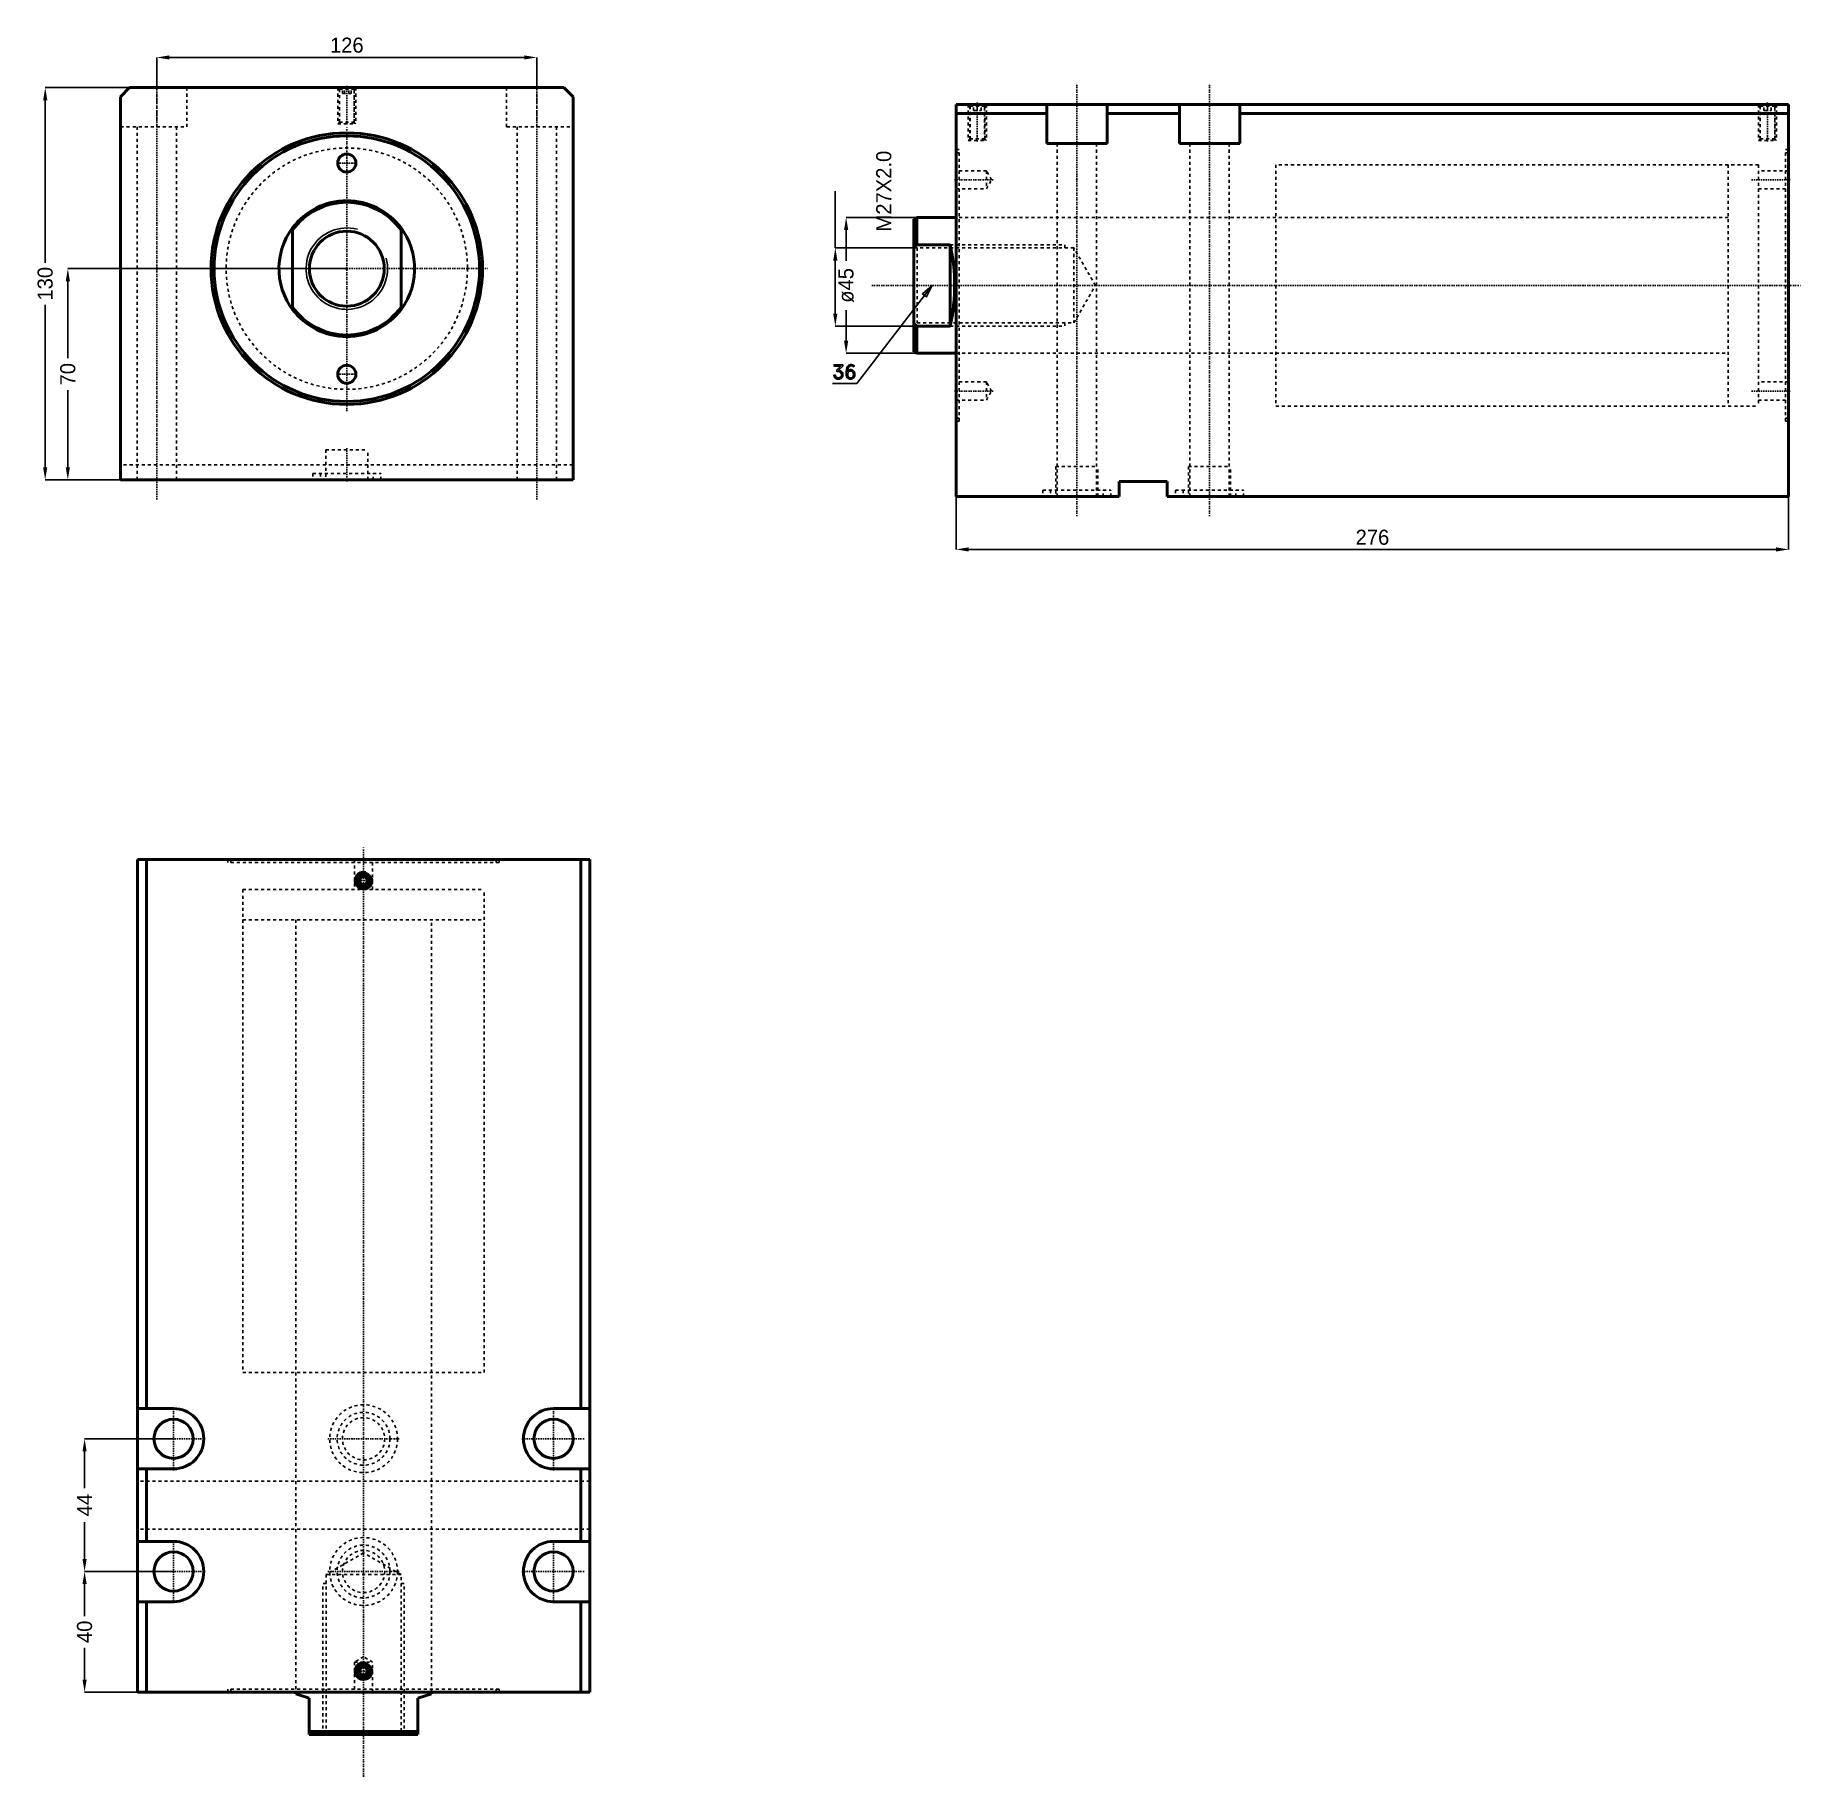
# Model space of a CAD drawing. Header units: millimetres. Extents: x -103 to 482, y -500 to 77.
import ezdxf

# ---------------------------------------------------------------- set-up
doc = ezdxf.new("R2010")
doc.units = ezdxf.units.MM
doc.linetypes.add('Center', pattern=[1.5, 0.45, -0.5, 0.05, -0.5])
doc.linetypes.add('Dashed', pattern=[2, 1, -1])
for name, color, linetype, lineweight in [('2d ConnectionPoints', 7, 'Continuous', 50), ('AM_0', 7, 'Continuous', 50), ('AM_5', 3, 'Continuous', 25), ('AM_7', 7, 'Center', 25), ('AM_9', 6, 'Dashed', 25)]:
    doc.layers.add(name, color=color, linetype=linetype, lineweight=lineweight)
doc.dimstyles.new('ISO-25', dxfattribs={"dimtxt": 2.5, "dimasz": 2.5, "dimexe": 1.25, "dimexo": 0.625, "dimtad": 1, "dimtxsty": 'Standard', "dimcen": 2.5, "dimadec": 0, "dimazin": 0, "dimtfac": 1, "dimtmove": 0, "dimatfit": 3, "dimfxl": 0, "dimarcsym": 0})

# ---------------------------------------------------------------- blocks, each defined once
blk = doc.blocks.new('1_JECX_MF_INLA_80_150_0_rod__0_in_JECX_MF_160_INLA_80_150_0__0')
at = {"layer": 'AM_0'}
for p, q in [((-18, -13.5), (-18, 13.5)), ((18, 13.5), (18, -13.5))]:
    blk.add_line(p, q, dxfattribs=at)
for points in [[(-18, 13.5), (-19.11, 11.88), (-20.07, 10.17), (-20.88, 8.38), (-21.53, 6.53), (-22.02, 4.63), (-22.34, 2.69), (-22.49, 0.73), (-22.47, -1.23), (-22.27, -3.18), (-21.91, -5.11), (-21.38, -7), (-20.69, -8.84), (-19.84, -10.61), (-18.84, -12.3), (-18, -13.5)], [(18, -13.5), (19.11, -11.88), (20.07, -10.17), (20.88, -8.38), (21.53, -6.53), (22.02, -4.63), (22.34, -2.69), (22.49, -0.73), (22.47, 1.23), (22.27, 3.18), (21.91, 5.11), (21.38, 7), (20.69, 8.84), (19.84, 10.61), (18.84, 12.3), (18, 13.5)]]:
    blk.add_lwpolyline(points, dxfattribs=at)
blk.add_circle((0, 0), 12.42, dxfattribs=at)
for radius, start, end in [(22.5, 36.8699, 143.1301), (22, 35.0968, 144.9032), (22, 215.0968, 324.9032), (22.5, 216.8699, 323.1301)]:
    blk.add_arc((0, 0), radius, start, end, dxfattribs=at)
at = {"layer": 'AM_5'}
blk.add_arc((0, 0), 13.5, 75, 15, dxfattribs=at)
blk = doc.blocks.new('2_JECX_MF_EXLA_80_150_0_body__0_in_JECX_MF_160_INLA_80_150_0__0')
at = {"layer": 'AM_0'}
for p, q in [((-72, 60), (-75, 57)), ((72, 60), (-72, 60)), ((75, 57), (72, 60)), ((-75, 57), (-75, -70)), ((75, -70), (75, 57)), ((-75, -70), (75, -70))]:
    blk.add_line(p, q, dxfattribs=at)
for centre, radius in [((0, 0), 45), ((0, 0), 44), ((0, 35), 3), ((0, -35), 3)]:
    blk.add_circle(centre, radius, dxfattribs=at)
at = {"layer": 'AM_5', "linetype": 'Dashed'}
for p, q in [((-3, 60), (-3, 48)), ((3, 60), (3, 48))]:
    blk.add_line(p, q, dxfattribs=at)
at = {"layer": 'AM_7'}
for p, q in [((-63, 66.5), (-63, -76.5)), ((63, 66.5), (63, -76.5)), ((0, 60.6), (0, 47.4)), ((0, -47.25), (0, 47.25)), ((-3.15, 35), (3.15, 35)), ((-47.25, 0), (47.25, 0)), ((-3.15, -35), (3.15, -35)), ((0, -59.5), (0, -70.5))]:
    blk.add_line(p, q, dxfattribs=at)
at = {"layer": 'AM_9'}
for p, q in [((-63, 47), (-63, 60)), ((-53, 47), (-53, 60)), ((-3, 60), (-2.46, 59.46)), ((-2.46, 59.46), (-2.46, 48.54)), ((-2.46, 59.46), (2.46, 59.46)), ((-1.9, 60), (-2.4, 59.5)), ((-2.4, 59.5), (2.4, 59.5)), ((-2.4, 59.5), (-2.4, 48)), ((-1.44, 58), (-1.44, 60)), ((-0.72, 58), (-0.72, 60)), ((0.72, 58), (0.72, 60)), ((1.44, 58), (1.44, 60)), ((2.4, 59.5), (1.9, 60)), ((2.4, 48), (2.4, 59.5)), ((2.46, 59.46), (3, 60)), ((2.46, 48.54), (2.46, 59.46)), ((53, 60), (53, 47)), ((63, 47), (63, 60)), ((-1.44, 58), (1.44, 58)), ((-75, 47), (-53, 47)), ((-69.5, 47), (-69.5, -70)), ((-56.5, -70), (-56.5, 47)), ((-2.46, 48.54), (-3, 48)), ((-3, 48), (3, 48)), ((-2.46, 48.54), (2.46, 48.54)), ((3, 48), (2.46, 48.54)), ((53, 47), (75, 47)), ((56.5, 47), (56.5, -70)), ((69.5, -70), (69.5, 47)), ((-7, -60), (7, -60)), ((-7, -60), (-7, -70)), ((7, -70), (7, -60)), ((75, -65), (-75, -65)), ((-11.25, -67.9), (11.25, -67.9)), ((-11.25, -67.9), (-11.25, -70)), ((-8.75, -67.9), (-8.75, -70)), ((8.75, -70), (8.75, -67.9)), ((11.25, -70), (11.25, -67.9))]:
    blk.add_line(p, q, dxfattribs=at)
blk.add_circle((0, 0), 40, dxfattribs=at)
blk = doc.blocks.new('*D3')
at = {"layer": 'AM_5', "color": 0, "lineweight": -2}
for p, q in [((-63, 60), (-63, 70)), ((-58.83, 70), (58.83, 70)), ((63, 60), (63, 70))]:
    blk.add_line(p, q, dxfattribs=at)
at = {"layer": 'AM_5', "color": 0}
for points in [[(-58.83, 70.69), (-58.83, 69.31), (-63, 70)], [(58.83, 69.31), (58.83, 70.69), (63, 70)]]:
    blk.add_solid(points, dxfattribs=at)
at = {"layer": 'Defpoints', "color": 0}
for p in [(63, 70), (-63, 60), (63, 60)]:
    blk.add_point(p, dxfattribs=at)
at = {"layer": 'AM_5', "color": 0, "insert": (0, 74.05), "char_height": 5, "attachment_point": 5}
blk.add_mtext('126', dxfattribs=at)
blk = doc.blocks.new('*D4')
at = {"layer": 'AM_5', "color": 0, "lineweight": -2}
for p, q in [((-72, 60), (-100, 60)), ((-100, 55.83), (-100, 1.97)), ((-100, -65.83), (-100, -11.97)), ((-75, -70), (-100, -70))]:
    blk.add_line(p, q, dxfattribs=at)
at = {"layer": 'AM_5', "color": 0}
for points in [[(-99.31, 55.83), (-100.69, 55.83), (-100, 60)], [(-100.69, -65.83), (-99.31, -65.83), (-100, -70)]]:
    blk.add_solid(points, dxfattribs=at)
at = {"layer": 'Defpoints', "color": 0}
for p in [(-72, 60), (-100, -70), (-75, -70)]:
    blk.add_point(p, dxfattribs=at)
at = {"layer": 'AM_5', "color": 0, "insert": (-100, -5), "char_height": 5, "attachment_point": 5, "rotation": 90}
blk.add_mtext('130', dxfattribs=at)
blk = doc.blocks.new('*D5')
at = {"layer": 'AM_5', "color": 0, "lineweight": -2}
for p, q in [((0, 0), (-92.5, 0)), ((-92.5, -4.17), (-92.5, -29.72)), ((-92.5, -65.83), (-92.5, -40.28)), ((-75, -70), (-92.5, -70))]:
    blk.add_line(p, q, dxfattribs=at)
at = {"layer": 'AM_5', "color": 0}
for points in [[(-91.81, -4.17), (-93.19, -4.17), (-92.5, 0)], [(-93.19, -65.83), (-91.81, -65.83), (-92.5, -70)]]:
    blk.add_solid(points, dxfattribs=at)
at = {"layer": 'Defpoints', "color": 0}
for p in [(0, 0), (-92.5, -70), (-75, -70)]:
    blk.add_point(p, dxfattribs=at)
at = {"layer": 'AM_5', "color": 0, "insert": (-92.5, -35), "char_height": 5, "attachment_point": 5, "rotation": 90}
blk.add_mtext('70', dxfattribs=at)
blk = doc.blocks.new('1_JECX_MF_INLA_80_150_0_rod__0_in_JECX_MF_160_INLA_80_150_0__4')
at = {"layer": 'AM_0'}
for p, q in [((-22.5, 0), (-22.5, -0.54)), ((22.5, -0.54), (22.5, 0)), ((-18, -2), (-22.5, -0.54)), ((-18, -14), (-18, -2)), ((22.5, -0.54), (18, -2)), ((18, -2), (18, -14)), ((-18, -13), (18, -13)), ((-18, -14), (18, -14))]:
    blk.add_line(p, q, dxfattribs=at)
at = {"layer": 'AM_5', "linetype": 'Dashed'}
for p, q in [((-13.5, -14), (-13.5, 36)), ((-12.42, 36), (-13.5, 36)), ((12.42, 36), (13.5, 36)), ((13.5, -14), (13.5, 36))]:
    blk.add_line(p, q, dxfattribs=at)
at = {"layer": 'AM_7'}
blk.add_line((0, -28), (0, 280), dxfattribs=at)
at = {"layer": 'AM_9'}
for p, q in [((-40, 266), (40, 266)), ((-40, 266), (-40, 256)), ((40, 256), (40, 266)), ((-40, 256), (40, 256)), ((-22.5, 256), (-22.5, 0)), ((22.5, 0), (22.5, 256)), ((0, 46.17), (-12.42, 39)), ((12.42, 39), (0, 46.17)), ((-12.42, 39), (12.42, 39)), ((-12.42, 39), (-12.42, -12.92)), ((12.42, -12.92), (12.42, 39)), ((-12.42, -12.92), (-13.5, -14)), ((-12.42, -12.92), (12.42, -12.92)), ((13.5, -14), (12.42, -12.92))]:
    blk.add_line(p, q, dxfattribs=at)
blk = doc.blocks.new('2_JECX_MF_EXLA_80_150_0_body__0_in_JECX_MF_160_INLA_80_150_0__4')
at = {"layer": 'AM_0'}
for p, q in [((75, 276), (-75, 276)), ((-75, 276), (-75, 0)), ((-72, 276), (-72, 94)), ((72, 276), (72, 94)), ((75, 276), (75, 0)), ((-0.72, 270.25), (-1.44, 269)), ((0.72, 270.25), (-0.72, 270.25)), ((1.44, 269), (0.72, 270.25)), ((-1.44, 269), (-0.72, 267.75)), ((-0.72, 267.75), (0.72, 267.75)), ((0.72, 267.75), (1.44, 269)), ((-63, 94), (-75, 94)), ((75, 94), (63, 94)), ((-75, 74), (-63, 74)), ((-72, 74), (-72, 50)), ((63, 74), (75, 74)), ((72, 74), (72, 50)), ((-63, 50), (-75, 50)), ((75, 50), (63, 50)), ((-75, 30), (-63, 30)), ((-72, 30), (-72, 0)), ((63, 30), (75, 30)), ((72, 30), (72, 0)), ((-0.72, 8.25), (-1.44, 7)), ((-1.44, 7), (-0.72, 5.75)), ((0.72, 8.25), (-0.72, 8.25)), ((1.44, 7), (0.72, 8.25)), ((0.72, 5.75), (1.44, 7)), ((75, 0), (-75, 0)), ((-0.72, 5.75), (0.72, 5.75))]:
    blk.add_line(p, q, dxfattribs=at)
for centre, radius in [((0, 269), 2.46), ((0, 269), 2.4), ((0, 269), 1.9), ((-63, 84), 6.5), ((63, 84), 6.5), ((-63, 40), 6.5), ((63, 40), 6.5), ((0, 7), 2.46), ((0, 7), 2.4), ((0, 7), 1.9)]:
    blk.add_circle(centre, radius, dxfattribs=at)
for centre, start, end in [((-63, 84), 270, 90), ((63, 84), 90, 270), ((-63, 40), 270, 90), ((63, 40), 90, 270)]:
    blk.add_arc(centre, 10, start, end, dxfattribs=at)
at = {"layer": 'AM_5'}
for centre in [(0, 269), (0, 7)]:
    blk.add_arc(centre, 3, 75, 15, dxfattribs=at)
at = {"layer": 'AM_7'}
for p, q in [((-3.15, 269), (3.15, 269)), ((-63, 73.5), (-63, 94.5)), ((63, 73.5), (63, 94.5)), ((-73.5, 84), (-52.5, 84)), ((-11.81, 84), (11.81, 84)), ((52.5, 84), (73.5, 84)), ((-63, 29.5), (-63, 50.5)), ((63, 29.5), (63, 50.5)), ((-73.5, 40), (-52.5, 40)), ((-11.81, 40), (11.81, 40)), ((52.5, 40), (73.5, 40)), ((-3.15, 7), (3.15, 7))]:
    blk.add_line(p, q, dxfattribs=at)
at = {"layer": 'AM_9'}
for p, q in [((-45, 276), (-45, 275)), ((-44, 276), (-44, 275)), ((-3, 276), (-3, 266)), ((3, 266), (3, 276)), ((44, 275), (44, 276)), ((45, 275), (45, 276)), ((45, 275), (-45, 275)), ((-40, 266), (40, 266)), ((-40, 266), (-40, 106)), ((40, 106), (40, 266)), ((-40, 106), (40, 106)), ((-22.5, 106), (-22.5, 0)), ((22.5, 0), (22.5, 106)), ((75, 70), (-75, 70)), ((75, 54), (-75, 54)), ((0, 11.73), (-3, 10)), ((3, 10), (0, 11.73)), ((-3, 10), (3, 10)), ((-3, 10), (-3, 0)), ((3, 0), (3, 10)), ((45, 1), (-45, 1)), ((-45, 1), (-45, 0)), ((-44, 1), (-44, 0)), ((44, 0), (44, 1)), ((45, 0), (45, 1))]:
    blk.add_line(p, q, dxfattribs=at)
for centre, radius in [((0, 84), 11.25), ((0, 84), 8.75), ((0, 84), 7), ((0, 40), 11.25), ((0, 40), 8.75), ((0, 40), 7)]:
    blk.add_circle(centre, radius, dxfattribs=at)
blk = doc.blocks.new('*D11')
at = {"layer": 'AM_5', "color": 0, "lineweight": -2}
for p, q in [((-57.44, -387.82), (-86.94, -387.82)), ((-86.94, -391.99), (-86.94, -404.16)), ((-86.94, -427.66), (-86.94, -415.49)), ((-57.44, -431.82), (-86.94, -431.82))]:
    blk.add_line(p, q, dxfattribs=at)
at = {"layer": 'AM_5', "color": 0}
for points in [[(-87.64, -391.99), (-86.25, -391.99), (-86.94, -387.82)], [(-87.64, -427.66), (-86.25, -427.66), (-86.94, -431.82)]]:
    blk.add_solid(points, dxfattribs=at)
at = {"layer": 'Defpoints', "color": 0}
for p in [(-86.94, -387.82), (-57.44, -387.82), (-57.44, -431.82)]:
    blk.add_point(p, dxfattribs=at)
at = {"layer": 'AM_5', "color": 0, "insert": (-86.94, -409.82), "char_height": 5, "attachment_point": 5, "rotation": 90}
blk.add_mtext('44', dxfattribs=at)
blk = doc.blocks.new('*D12')
at = {"layer": 'AM_5', "color": 0, "lineweight": -2}
for p, q in [((-57.44, -431.82), (-86.94, -431.82)), ((-86.94, -435.99), (-86.94, -446.57)), ((-86.94, -467.66), (-86.94, -457.07)), ((-69.44, -471.82), (-86.94, -471.82))]:
    blk.add_line(p, q, dxfattribs=at)
at = {"layer": 'AM_5', "color": 0}
for points in [[(-87.64, -435.99), (-86.25, -435.99), (-86.94, -431.82)], [(-87.64, -467.66), (-86.25, -467.66), (-86.94, -471.82)]]:
    blk.add_solid(points, dxfattribs=at)
at = {"layer": 'Defpoints', "color": 0}
for p in [(-57.44, -431.82), (-86.94, -471.82), (-69.44, -471.82)]:
    blk.add_point(p, dxfattribs=at)
at = {"layer": 'AM_5', "color": 0, "insert": (-86.94, -451.82), "char_height": 5, "attachment_point": 5, "rotation": 90}
blk.add_mtext('40', dxfattribs=at)
blk = doc.blocks.new('1_JECX_MF_INLA_80_150_0_rod__0_in_JECX_MF_160_INLA_80_150_0__2')
at = {"layer": 'AM_0'}
for p, q in [((-13, 22.5), (-14, 22)), ((-14, 22), (-14, -22)), ((0, 22.5), (-13, 22.5)), ((-13, 22.5), (-13, 13.5)), ((-13, 13.5), (-14, 12.65)), ((-2, 13.5), (-13, 13.5)), ((-2, 13.5), (-2, -13.5)), ((-14, -12.65), (-13, -13.5)), ((-13, -13.5), (-2, -13.5)), ((-13, -13.5), (-13, -22.5)), ((-14, -22), (-13, -22.5)), ((-13, -22.5), (0, -22.5))]:
    blk.add_line(p, q, dxfattribs=at)
blk.add_lwpolyline([(-2, -13.5), (-1.64, -11.88), (-1.33, -10.17), (-1.06, -8.38), (-0.85, -6.53), (-0.69, -4.63), (-0.59, -2.69), (-0.54, -0.73), (-0.55, 1.23), (-0.61, 3.18), (-0.73, 5.11), (-0.9, 7), (-1.13, 8.84), (-1.4, 10.61), (-1.73, 12.3), (-2, 13.5)], dxfattribs=at)
at = {"layer": 'AM_5', "linetype": 'Dashed'}
for p, q in [((-14, 13.5), (36, 13.5)), ((36, 12.42), (36, 13.5)), ((-14, -13.5), (36, -13.5)), ((36, -12.42), (36, -13.5))]:
    blk.add_line(p, q, dxfattribs=at)
at = {"layer": 'AM_7'}
blk.add_line((-28, 0), (280, 0), dxfattribs=at)
at = {"layer": 'AM_9'}
for p, q in [((266, 40), (256, 40)), ((256, 40), (256, -40)), ((266, 40), (266, -40)), ((256, 22.5), (0, 22.5)), ((-12.92, 12.42), (-14, 13.5)), ((39, 12.42), (-12.92, 12.42)), ((-12.92, 12.42), (-12.92, -12.42)), ((46.17, 0), (39, 12.42)), ((39, 12.42), (39, -12.42)), ((39, -12.42), (46.17, 0)), ((-14, -13.5), (-12.92, -12.42)), ((-12.92, -12.42), (39, -12.42)), ((0, -22.5), (256, -22.5)), ((256, -40), (266, -40))]:
    blk.add_line(p, q, dxfattribs=at)
blk = doc.blocks.new('2_JECX_MF_EXLA_80_150_0_body__0_in_JECX_MF_160_INLA_80_150_0__2')
at = {"layer": 'AM_0'}
for p, q in [((0, -70), (0, 60)), ((276, 60), (0, 60)), ((30, 47), (30, 60)), ((50, 47), (50, 60)), ((74, 47), (74, 60)), ((94, 47), (94, 60)), ((276, -70), (276, 60)), ((30, 57), (0, 57)), ((74, 57), (50, 57)), ((276, 57), (94, 57)), ((30, 47), (50, 47)), ((74, 47), (94, 47)), ((54, -70), (0, -70)), ((70, -65), (54, -65)), ((54, -65), (54, -70)), ((70, -70), (70, -65)), ((276, -70), (70, -70))]:
    blk.add_line(p, q, dxfattribs=at)
at = {"layer": 'AM_5', "linetype": 'Dashed'}
for p, q in [((4, 60), (4, 48)), ((10, 60), (10, 48)), ((266, 60), (266, 48)), ((272, 60), (272, 48))]:
    blk.add_line(p, q, dxfattribs=at)
at = {"layer": 'AM_7'}
for p, q in [((40, 66.5), (40, -76.5)), ((84, 66.5), (84, -76.5)), ((7, 60.6), (7, 47.4)), ((269, 60.6), (269, 47.4)), ((-0.59, 35), (12.32, 35)), ((263.68, 35), (276.59, 35)), ((-0.59, -35), (12.32, -35)), ((263.68, -35), (276.59, -35))]:
    blk.add_line(p, q, dxfattribs=at)
at = {"layer": 'AM_9'}
for p, q in [((4, 60), (4.54, 59.46)), ((4.54, 59.46), (4.54, 48.54)), ((4.54, 59.46), (9.46, 59.46)), ((5.1, 60), (4.6, 59.5)), ((4.6, 59.5), (4.6, 48)), ((4.6, 59.5), (9.4, 59.5)), ((5.75, 58), (5.75, 60)), ((7, 58), (7, 60)), ((8.25, 58), (8.25, 60)), ((9.4, 59.5), (8.9, 60)), ((9.4, 48), (9.4, 59.5)), ((9.46, 59.46), (10, 60)), ((9.46, 48.54), (9.46, 59.46)), ((266, 60), (266.54, 59.46)), ((266.54, 59.46), (266.54, 48.54)), ((266.54, 59.46), (271.46, 59.46)), ((267.1, 60), (266.6, 59.5)), ((266.6, 59.5), (271.4, 59.5)), ((266.6, 59.5), (266.6, 48)), ((267.75, 58), (267.75, 60)), ((269, 58), (269, 60)), ((270.25, 58), (270.25, 60)), ((271.4, 59.5), (270.9, 60)), ((271.4, 48), (271.4, 59.5)), ((271.46, 59.46), (272, 60)), ((271.46, 48.54), (271.46, 59.46)), ((5.75, 58), (8.25, 58)), ((267.75, 58), (270.25, 58)), ((4.54, 48.54), (4, 48)), ((4, 48), (10, 48)), ((4.54, 48.54), (9.46, 48.54)), ((10, 48), (9.46, 48.54)), ((33.5, 47), (33.5, -70)), ((46.5, -70), (46.5, 47)), ((77.5, 47), (77.5, -70)), ((90.5, -70), (90.5, 47)), ((266.54, 48.54), (266, 48)), ((266, 48), (272, 48)), ((266.54, 48.54), (271.46, 48.54)), ((272, 48), (271.46, 48.54)), ((1, 45), (0, 45)), ((1, 44), (0, 44)), ((1, -45), (1, 45)), ((275, -45), (275, 45)), ((276, 45), (275, 45)), ((276, 44), (275, 44)), ((10, 38), (0, 38)), ((11.73, 35), (10, 38)), ((10, 38), (10, 32)), ((266, 40), (106, 40)), ((106, 40), (106, -40)), ((266, 40), (266, -40)), ((276, 38), (266, 38)), ((0, 32), (10, 32)), ((10, 32), (11.73, 35)), ((266, 32), (276, 32)), ((106, 22.5), (0, 22.5)), ((0, -22.5), (106, -22.5)), ((10, -32), (0, -32)), ((11.73, -35), (10, -32)), ((10, -32), (10, -38)), ((10, -38), (11.73, -35)), ((276, -32), (266, -32)), ((0, -38), (10, -38)), ((106, -40), (266, -40)), ((266, -38), (276, -38)), ((0, -44), (1, -44)), ((0, -45), (1, -45)), ((275, -44), (276, -44)), ((275, -45), (276, -45)), ((33, -60), (47, -60)), ((33, -60), (33, -70)), ((47, -70), (47, -60)), ((77, -60), (91, -60)), ((77, -60), (77, -70)), ((91, -70), (91, -60)), ((28.75, -67.9), (51.25, -67.9)), ((28.75, -67.9), (28.75, -70)), ((31.25, -67.9), (31.25, -70)), ((48.75, -70), (48.75, -67.9)), ((51.25, -70), (51.25, -67.9)), ((72.75, -67.9), (95.25, -67.9)), ((72.75, -67.9), (72.75, -70)), ((75.25, -67.9), (75.25, -70)), ((92.75, -70), (92.75, -67.9)), ((95.25, -70), (95.25, -67.9))]:
    blk.add_line(p, q, dxfattribs=at)
blk = doc.blocks.new('*D19')
at = {"layer": 'AM_5', "color": 0, "lineweight": -2}
for p, q in [((202.06, -75.56), (202.06, -93.06)), ((478.06, -75.56), (478.06, -93.06)), ((206.22, -93.06), (473.89, -93.06))]:
    blk.add_line(p, q, dxfattribs=at)
at = {"layer": 'AM_5', "color": 0}
for points in [[(206.22, -92.37), (206.22, -93.76), (202.06, -93.06)], [(473.89, -92.37), (473.89, -93.76), (478.06, -93.06)]]:
    blk.add_solid(points, dxfattribs=at)
at = {"layer": 'Defpoints', "color": 0}
for p in [(202.06, -75.56), (478.06, -75.56), (478.06, -93.06)]:
    blk.add_point(p, dxfattribs=at)
at = {"layer": 'AM_5', "color": 0, "insert": (340.06, -89.06), "char_height": 5, "attachment_point": 5}
blk.add_mtext('276', dxfattribs=at)
blk = doc.blocks.new('*D20')
at = {"layer": 'AM_5', "color": 0, "lineweight": -2}
for p, q in [((189.06, 16.94), (165.56, 16.94)), ((165.56, 12.77), (165.56, 2.6)), ((165.56, -23.9), (165.56, -13.73)), ((189.06, -28.06), (165.56, -28.06))]:
    blk.add_line(p, q, dxfattribs=at)
at = {"layer": 'AM_5', "color": 0}
for points in [[(164.86, 12.77), (166.25, 12.77), (165.56, 16.94)], [(164.86, -23.9), (166.25, -23.9), (165.56, -28.06)]]:
    blk.add_solid(points, dxfattribs=at)
at = {"layer": 'Defpoints', "color": 0}
for p in [(165.56, 16.94), (189.06, 16.94), (189.06, -28.06)]:
    blk.add_point(p, dxfattribs=at)
at = {"layer": 'AM_5', "color": 0, "insert": (165.56, -5.56), "char_height": 5, "attachment_point": 5, "rotation": 90}
blk.add_mtext('ø45', dxfattribs=at)
blk = doc.blocks.new('*D21')
at = {"layer": 'AM_5', "color": 0, "lineweight": -2}
for p, q in [((161.97, 6.86), (161.97, 25.69)), ((189.14, 6.86), (161.97, 6.86)), ((161.97, -14.9), (161.97, 2.69)), ((188.06, -19.06), (161.97, -19.06))]:
    blk.add_line(p, q, dxfattribs=at)
at = {"layer": 'AM_5', "color": 0}
for points in [[(161.28, 2.69), (162.67, 2.69), (161.97, 6.86)], [(161.28, -14.9), (162.67, -14.9), (161.97, -19.06)]]:
    blk.add_solid(points, dxfattribs=at)
at = {"layer": 'Defpoints', "color": 0}
for p in [(189.14, 6.86), (161.97, -19.06), (188.06, -19.06)]:
    blk.add_point(p, dxfattribs=at)
at = {"layer": 'AM_5', "color": 0, "insert": (178.06, 25.69), "char_height": 5, "attachment_point": 5, "rotation": 90}
blk.add_mtext('M27X2.0', dxfattribs=at)

msp = doc.modelspace()

# ---------------------------------------------------------------- linework, layer by layer
at = {"layer": '2d ConnectionPoints'}
for p in [(0, 0), (202.055, -5.562), (5.557, -471.824)]:
    msp.add_point(p, dxfattribs=at)
at = {"layer": 'AM_5'}
for p, q in [((169.055, -38.062), (194.055, -5.562)), ((161.055, -38.062), (169.055, -38.062))]:
    msp.add_line(p, q, dxfattribs=at)
for points in [[(194.055, -5.562), (192.175, -9.373), (190.854, -8.357), (194.055, -5.562)], [(161.988, -35.256), (161.988, -35.256), (161.993, -35.366), (162.022, -35.521), (162.022, -35.521), (162.076, -35.663), (162.126, -35.75), (162.126, -35.75), (162.185, -35.831), (162.287, -35.937), (162.287, -35.937), (162.406, -36.026), (162.495, -36.075), (162.495, -36.075), (162.589, -36.116), (162.734, -36.16), (162.734, -36.16), (162.885, -36.184), (162.989, -36.189), (162.989, -36.189), (163.099, -36.184), (163.26, -36.16), (163.26, -36.16), (163.413, -36.115), (163.512, -36.073), (163.512, -36.073), (163.606, -36.023), (163.732, -35.934), (163.732, -35.934), (163.84, -35.826), (163.902, -35.745), (163.902, -35.745), (163.955, -35.657), (164.012, -35.516), (164.012, -35.516), (164.043, -35.364), (164.048, -35.256), (164.048, -35.256), (164.04, -35.102), (163.997, -34.89), (163.997, -34.89), (163.917, -34.7), (163.844, -34.585), (163.844, -34.585), (163.756, -34.48), (163.601, -34.344), (163.601, -34.344), (163.419, -34.233), (163.283, -34.172), (163.283, -34.172), (163.137, -34.122), (162.903, -34.068), (162.903, -34.068), (162.652, -34.039), (162.475, -34.034), (162.475, -33.579), (163.795, -32.285), (161.591, -32.285), (161.591, -31.85), (164.412, -31.85), (164.412, -32.305), (163.064, -33.637), (163.064, -33.637), (163.358, -33.705), (163.733, -33.852), (163.733, -33.852), (164.028, -34.053), (164.18, -34.218), (164.18, -34.218), (164.301, -34.4), (164.432, -34.697), (164.432, -34.697), (164.503, -35.023), (164.516, -35.256), (164.516, -35.256), (164.507, -35.424), (164.46, -35.659), (164.46, -35.659), (164.371, -35.872), (164.289, -36.002), (164.289, -36.002), (164.193, -36.121), (164.029, -36.277), (164.029, -36.277), (163.841, -36.405), (163.702, -36.475), (163.702, -36.475), (163.557, -36.532), (163.335, -36.594), (163.335, -36.594), (163.106, -36.628), (162.95, -36.634), (162.95, -36.634), (162.799, -36.628), (162.579, -36.595), (162.579, -36.595), (162.369, -36.533), (162.233, -36.476), (162.233, -36.476), (162.105, -36.407), (161.933, -36.28), (161.933, -36.28), (161.784, -36.125), (161.697, -36.007), (161.697, -36.007), (161.624, -35.877), (161.545, -35.663), (161.545, -35.663), (161.502, -35.426), (161.494, -35.256), (161.988, -35.256)], [(167.021, -36.601), (167.021, -36.601), (166.801, -36.591), (166.508, -36.538), (166.508, -36.538), (166.26, -36.438), (166.12, -36.346), (166.12, -36.346), (165.997, -36.237), (165.843, -36.045), (165.843, -36.045), (165.725, -35.82), (165.666, -35.651), (165.666, -35.651), (165.621, -35.467), (165.571, -35.165), (165.571, -35.165), (165.545, -34.829), (165.539, -34.586), (165.539, -34.586), (165.555, -34.089), (165.637, -33.426), (165.637, -33.426), (165.79, -32.864), (165.931, -32.545), (165.931, -32.545), (166.106, -32.279), (166.435, -31.99), (166.435, -31.99), (166.846, -31.834), (167.164, -31.804), (167.164, -31.804), (167.318, -31.809), (167.528, -31.833), (167.528, -31.833), (167.714, -31.877), (167.824, -31.918), (167.824, -31.918), (167.927, -31.967), (168.07, -32.051), (168.07, -32.051), (168.202, -32.148), (168.282, -32.22), (167.925, -32.513), (167.925, -32.513), (167.879, -32.459), (167.796, -32.387), (167.796, -32.387), (167.698, -32.326), (167.624, -32.29), (167.624, -32.29), (167.544, -32.26), (167.413, -32.228), (167.413, -32.228), (167.268, -32.211), (167.164, -32.207), (167.164, -32.207), (167, -32.22), (166.782, -32.287), (166.782, -32.287), (166.598, -32.411), (166.493, -32.526), (166.493, -32.526), (166.403, -32.658), (166.289, -32.871), (166.289, -32.871), (166.203, -33.103), (166.16, -33.269), (166.16, -33.269), (166.126, -33.442), (166.083, -33.714), (166.083, -33.714), (166.05, -34.002), (166.033, -34.203), (166.033, -34.203), (166.106, -34.063), (166.229, -33.88), (166.229, -33.88), (166.368, -33.729), (166.471, -33.646), (166.471, -33.646), (166.58, -33.577), (166.757, -33.503), (166.757, -33.503), (166.949, -33.463), (167.086, -33.455), (167.086, -33.455), (167.248, -33.464), (167.475, -33.512), (167.475, -33.512), (167.684, -33.6), (167.814, -33.681), (167.814, -33.681), (167.935, -33.778), (168.094, -33.944), (168.094, -33.944), (168.226, -34.137), (168.3, -34.281), (168.3, -34.281), (168.362, -34.433), (168.428, -34.668), (168.428, -34.668), (168.464, -34.912), (168.471, -35.08), (168.471, -35.08), (168.463, -35.256), (168.424, -35.503), (168.424, -35.503), (168.351, -35.733), (168.284, -35.875), (168.284, -35.875), (168.204, -36.007), (168.061, -36.182), (168.061, -36.182), (167.893, -36.329), (167.766, -36.411), (167.766, -36.411), (167.63, -36.48), (167.414, -36.554), (167.414, -36.554), (167.183, -36.594), (167.021, -36.601)], [(167.028, -36.192), (167.028, -36.192), (167.145, -36.186), (167.307, -36.156), (167.307, -36.156), (167.452, -36.1), (167.54, -36.049), (167.54, -36.049), (167.62, -35.987), (167.724, -35.878), (167.724, -35.878), (167.81, -35.748), (167.857, -35.651), (167.857, -35.651), (167.895, -35.546), (167.937, -35.376), (167.937, -35.376), (167.96, -35.192), (167.964, -35.061), (167.964, -35.061), (167.96, -34.939), (167.939, -34.764), (167.939, -34.764), (167.899, -34.601), (167.863, -34.499), (167.863, -34.499), (167.819, -34.403), (167.737, -34.274), (167.737, -34.274), (167.638, -34.165), (167.561, -34.102), (167.561, -34.102), (167.477, -34.05), (167.337, -33.992), (167.337, -33.992), (167.18, -33.962), (167.067, -33.956), (167.067, -33.956), (166.949, -33.962), (166.785, -33.995), (166.785, -33.995), (166.634, -34.056), (166.542, -34.112), (166.542, -34.112), (166.457, -34.179), (166.345, -34.296), (166.345, -34.296), (166.251, -34.433), (166.199, -34.536), (166.199, -34.536), (166.156, -34.646), (166.109, -34.821), (166.109, -34.821), (166.084, -35.008), (166.079, -35.139), (166.079, -35.139), (166.083, -35.258), (166.107, -35.428), (166.107, -35.428), (166.15, -35.585), (166.189, -35.683), (166.189, -35.683), (166.238, -35.775), (166.326, -35.896), (166.326, -35.896), (166.432, -35.999), (166.513, -36.057), (166.513, -36.057), (166.602, -36.106), (166.748, -36.158), (166.748, -36.158), (166.911, -36.187), (167.028, -36.192)]]:
    msp.add_lwpolyline(points, dxfattribs=at)

# ---------------------------------------------------------------- block references
for name, p in [('2_JECX_MF_EXLA_80_150_0_body__0_in_JECX_MF_160_INLA_80_150_0__0', (0, 0)), ('2_JECX_MF_EXLA_80_150_0_body__0_in_JECX_MF_160_INLA_80_150_0__2', (202.055, -5.562)), ('1_JECX_MF_INLA_80_150_0_rod__0_in_JECX_MF_160_INLA_80_150_0__2', (202.055, -5.562)), ('1_JECX_MF_INLA_80_150_0_rod__0_in_JECX_MF_160_INLA_80_150_0__0', (0, 0)), ('1_JECX_MF_INLA_80_150_0_rod__0_in_JECX_MF_160_INLA_80_150_0__4', (5.557, -471.824)), ('2_JECX_MF_EXLA_80_150_0_body__0_in_JECX_MF_160_INLA_80_150_0__4', (5.557, -471.824))]:
    msp.add_blockref(name, p)

# ---------------------------------------------------------------- dimensions: what is measured, and where the dimension line sits
for base, p1, p2, text, picture, middle in [((63, 70), (-63, 60), (63, 60), '126', '*D3', (0, 70)), ((478.055, -93.062), (202.055, -75.562), (478.055, -75.562), '276', '*D19', (340.055, -93.062))]:
    dim = msp.add_linear_dim(base=base, p1=p1, p2=p2, text=text, dimstyle='ISO-25', override={"dimtxt": 5, "dimasz": 4.166667, "dimexe": 0, "dimexo": 0, "dimgap": 1.5}, dxfattribs=at)
    dim.commit()
    dim.dimension.update_dxf_attribs({"geometry": picture, "text_midpoint": middle, "dimtype": 160})
for base, p1, p2, text, picture, middle in [((-100, -70), (-72, 60), (-75, -70), '130', '*D4', (-100, -5)), ((161.972, -19.062), (189.138, 6.855), (188.055, -19.062), 'M27X2.0', '*D21', (178.055, 25.688)), ((165.555, 16.938), (189.055, -28.062), (189.055, 16.938), 'ø45', '*D20', (165.555, -5.562)), ((-92.5, -70), (0, 0), (-75, -70), '70', '*D5', (-92.5, -35)), ((-86.943, -387.824), (-57.443, -431.824), (-57.443, -387.824), '44', '*D11', (-86.943, -409.824)), ((-86.943, -471.824), (-57.443, -431.824), (-69.443, -471.824), '40', '*D12', (-86.943, -451.824))]:
    dim = msp.add_linear_dim(base=base, p1=p1, p2=p2, angle=90, text=text, dimstyle='ISO-25', override={"dimtxt": 5, "dimasz": 4.166667, "dimexe": 0, "dimexo": 0, "dimgap": 1.5}, dxfattribs=at)
    dim.commit()
    dim.dimension.update_dxf_attribs({"geometry": picture, "text_midpoint": middle, "dimtype": 160, "text_rotation": 90})

doc.saveas('drawing.dxf')
